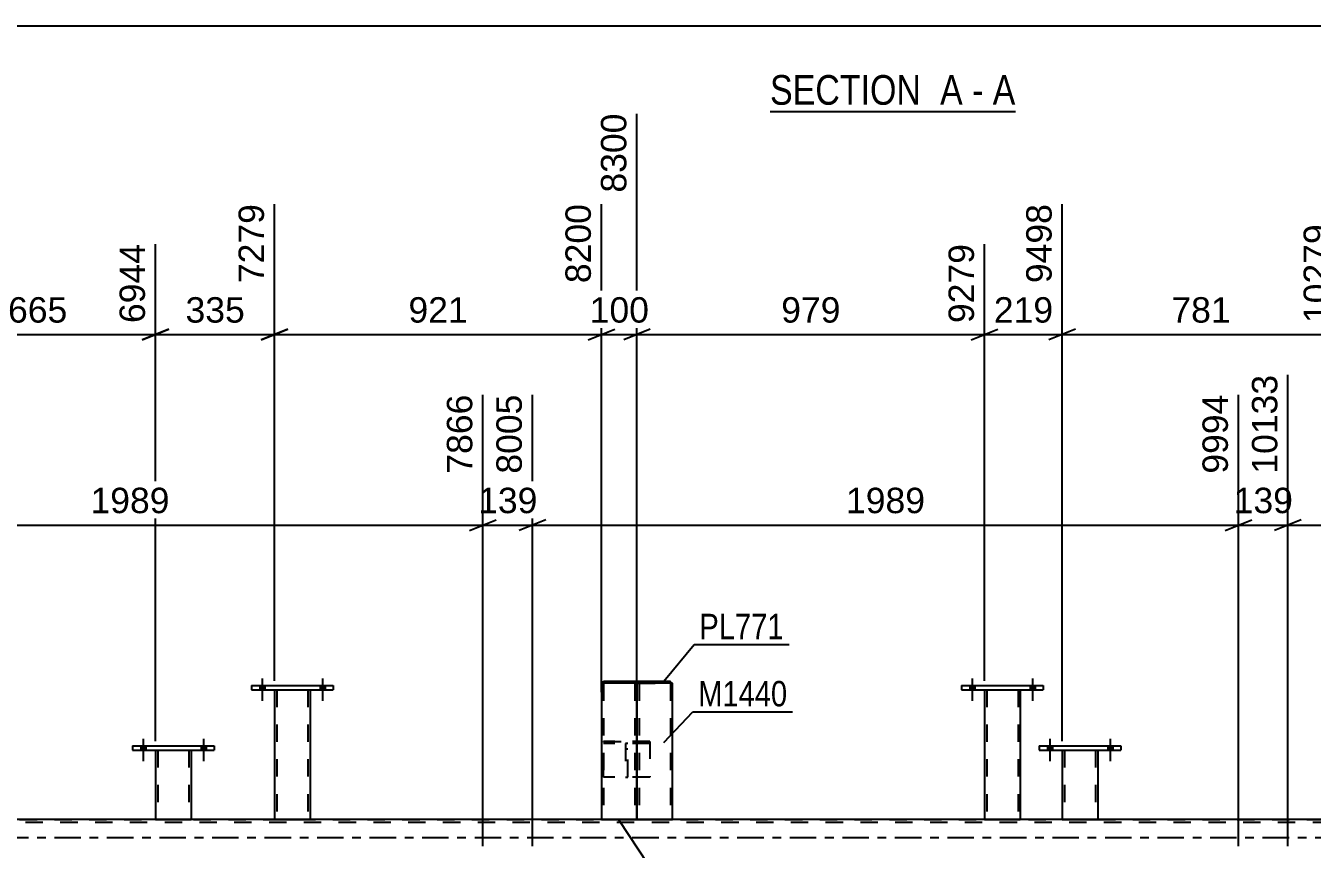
# Model space of a CAD drawing. Header units: millimetres. Extents: x -36 to 805, y -409 to 185.
# Drawn here: x 263.1 to 408.1, y -1.3 to 91.5 of the extents above; entities that cross this region are included whole.
import ezdxf

# ---------------------------------------------------------------- set-up
doc = ezdxf.new("R2010")
doc.units = ezdxf.units.MM
doc.linetypes.add('DXK_LINE_DOT2', pattern=[3.9198, 1.9599, -1.9599])
doc.linetypes.add('DXK_LINE_DOT3', pattern=[5.9187, 2.979, -0.9799, 0.9799, -0.9799])
doc.styles.add('Arial', font='ARIAL.TTF', dxfattribs={"height": 0.2})
doc.styles.add('Arial Narrow', font='ARIALN.TTF', dxfattribs={"height": 0.2})

# ---------------------------------------------------------------- blocks, each defined once
blk = doc.blocks.new('Unknown-203724355-11 - 2525')
at = {"color": 6, "linetype": 'Continuous'}
blk.add_line((346.97, 81.8), (374.62, 81.8), dxfattribs=at)
at = {"color": 0, "linetype": 'Continuous'}
for points in [[(365.08, 82.55), (365.08, 86.05), (346.97, 86.05), (346.97, 82.55)], [(368.69, 82.55), (368.69, 86.05), (366.13, 86.05), (366.13, 82.55)], [(371.01, 82.55), (371.01, 86.05), (369.74, 86.05), (369.74, 82.55)], [(374.62, 82.55), (374.62, 86.05), (372.06, 86.05), (372.06, 82.55)]]:
    blk.add_wipeout(points, dxfattribs=at)
at = {"color": 7, "linetype": 'Continuous', "style": 'Arial Narrow'}
for s, p in [('SECTION ', (346.97, 82.55)), ('A', (366.13, 82.55)), ('A', (372.06, 82.55)), ('-', (369.74, 82.55))]:
    blk.add_text(s, height=3.34, dxfattribs=at).set_placement(p)
blk = doc.blocks.new('Part-203724355-4300 - 3772')
at = {"color": 2, "linetype": 'Continuous'}
for p, q in [((277.74, 9.84), (277.74, 2)), ((281.74, 9.84), (281.74, 2)), ((277.74, 2), (281.74, 2))]:
    blk.add_line(p, q, dxfattribs=at)
at = {"color": 7, "linetype": 'DXK_LINE_DOT2'}
for p, q in [((277.74, 9.84), (281.74, 9.84)), ((277.98, 9.84), (277.98, 2)), ((281.5, 9.84), (281.5, 2)), ((281.45, 2), (281.48, 2)), ((281.45, 2), (281.48, 2)), ((281.48, 2), (281.5, 2)), ((281.48, 2), (281.5, 2))]:
    blk.add_line(p, q, dxfattribs=at)
blk = doc.blocks.new('Part-203724355-3794 - 3772')
at = {"color": 2, "linetype": 'Continuous'}
for p, q in [((331.98, 17.36), (331.98, 2)), ((335.98, 17.36), (332.06, 17.36)), ((335.98, 2), (335.98, 17.36)), ((331.98, 2), (335.98, 2))]:
    blk.add_line(p, q, dxfattribs=at)
at = {"color": 7, "linetype": 'DXK_LINE_DOT2'}
for p, q in [((331.98, 17.36), (331.98, 17.36)), ((331.98, 17.36), (331.98, 17.36)), ((332.02, 17.36), (331.98, 17.36)), ((331.98, 17.36), (332.02, 17.36)), ((332.06, 17.36), (332.02, 17.36)), ((332.02, 17.36), (332.06, 17.36)), ((332.22, 17.36), (332.22, 2)), ((335.73, 17.36), (335.74, 17.36)), ((335.74, 17.36), (335.74, 2)), ((335.72, 2), (335.68, 2)), ((335.72, 2), (335.68, 2)), ((335.74, 2), (335.72, 2)), ((335.72, 2), (335.74, 2))]:
    blk.add_line(p, q, dxfattribs=at)
blk = doc.blocks.new('Part-203724355-4407 - 3772')
at = {"color": 2, "linetype": 'Continuous'}
for p, q in [((328.22, 17.36), (328.22, 17.6)), ((328.22, 17.6), (335.74, 17.6)), ((335.74, 17.36), (335.74, 17.6)), ((332.06, 17.36), (331.91, 17.36))]:
    blk.add_line(p, q, dxfattribs=at)
at = {"color": 7, "linetype": 'DXK_LINE_DOT2'}
for p, q in [((331.91, 17.36), (328.22, 17.36)), ((332.06, 17.36), (335.74, 17.36))]:
    blk.add_line(p, q, dxfattribs=at)
blk = doc.blocks.new('Part-203724355-4391 - 3772')
at = {"color": 7, "linetype": 'DXK_LINE_DOT2'}
for p, q in [((330.94, 10.56), (330.7, 10.56)), ((330.7, 10.56), (330.7, 6.8)), ((330.94, 10.56), (330.7, 10.56)), ((330.94, 6.8), (330.94, 10.56)), ((330.7, 9.96), (330.94, 9.96)), ((330.7, 6.8), (330.94, 6.8))]:
    blk.add_line(p, q, dxfattribs=at)
blk = doc.blocks.new('Part-203724355-4037 - 3772')
at = {"color": 7, "linetype": 'DXK_LINE_DOT2'}
for p, q in [((715.82, 1.68), (0, 1.68)), ((54.67, 2), (715.82, 2)), ((295.15, 2), (294.67, 2)), ((335.98, 2), (335.84, 2)), ((375.15, 2), (374.67, 2))]:
    blk.add_line(p, q, dxfattribs=at)
at = {"color": 2, "linetype": 'Continuous'}
for p, q in [((294.67, 2), (255.15, 2)), ((335.84, 2), (295.15, 2)), ((374.67, 2), (335.98, 2)), ((414.67, 2), (375.15, 2))]:
    blk.add_line(p, q, dxfattribs=at)
at = {"color": 7, "linetype": 'DXK_LINE_DOT3'}
blk.add_line((0, 0), (715.82, 0), dxfattribs=at)
blk = doc.blocks.new('Part-203724355-4059 - 3772')
at = {"color": 2, "linetype": 'Continuous'}
for p, q in [((275.14, 10.32), (275.14, 9.84)), ((275.14, 10.32), (284.34, 10.32)), ((284.34, 10.32), (284.34, 9.84)), ((275.14, 9.84), (284.34, 9.84))]:
    blk.add_line(p, q, dxfattribs=at)
blk = doc.blocks.new('Part-203724355-4064 - 3772')
at = {"color": 2, "linetype": 'Continuous'}
for p, q in [((291.15, 16.64), (291.15, 2)), ((295.15, 16.64), (295.15, 2)), ((291.15, 2), (295.15, 2))]:
    blk.add_line(p, q, dxfattribs=at)
at = {"color": 7, "linetype": 'DXK_LINE_DOT2'}
for p, q in [((291.15, 16.64), (295.15, 16.64)), ((291.39, 16.64), (291.39, 2)), ((294.91, 16.64), (294.91, 2)), ((294.89, 2), (294.85, 2)), ((294.89, 2), (294.91, 2))]:
    blk.add_line(p, q, dxfattribs=at)
blk = doc.blocks.new('Part-203724355-4069 - 3772')
at = {"color": 2, "linetype": 'Continuous'}
for p, q in [((288.55, 17.12), (288.55, 16.64)), ((288.55, 17.12), (297.75, 17.12)), ((288.55, 16.64), (297.75, 16.64)), ((297.75, 17.12), (297.75, 16.64))]:
    blk.add_line(p, q, dxfattribs=at)
blk = doc.blocks.new('Part-203724355-4074 - 3772')
at = {"color": 2, "linetype": 'Continuous'}
for p, q in [((371.15, 16.64), (371.15, 2)), ((375.15, 16.64), (375.15, 2)), ((371.15, 2), (375.15, 2))]:
    blk.add_line(p, q, dxfattribs=at)
at = {"color": 7, "linetype": 'DXK_LINE_DOT2'}
for p, q in [((371.15, 16.64), (375.15, 16.64)), ((371.39, 16.64), (371.39, 2)), ((374.91, 16.64), (374.91, 2)), ((374.89, 2), (374.85, 2)), ((374.89, 2), (374.91, 2))]:
    blk.add_line(p, q, dxfattribs=at)
blk = doc.blocks.new('Part-203724355-4079 - 3772')
at = {"color": 2, "linetype": 'Continuous'}
for p, q in [((368.55, 17.12), (368.55, 16.64)), ((368.55, 17.12), (377.75, 17.12)), ((368.55, 16.64), (377.75, 16.64)), ((377.75, 17.12), (377.75, 16.64))]:
    blk.add_line(p, q, dxfattribs=at)
blk = doc.blocks.new('Part-203724355-4222 - 3772')
at = {"color": 2, "linetype": 'Continuous'}
for p, q in [((379.9, 9.84), (379.9, 2)), ((383.9, 9.84), (383.9, 2)), ((379.9, 2), (383.9, 2))]:
    blk.add_line(p, q, dxfattribs=at)
at = {"color": 7, "linetype": 'DXK_LINE_DOT2'}
for p, q in [((379.9, 9.84), (383.9, 9.84)), ((380.14, 9.84), (380.14, 2)), ((383.66, 9.84), (383.66, 2)), ((383.65, 2), (383.61, 2)), ((383.61, 2), (383.65, 2)), ((383.66, 2), (383.65, 2)), ((383.65, 2), (383.66, 2))]:
    blk.add_line(p, q, dxfattribs=at)
blk = doc.blocks.new('Part-203724355-4356 - 3772')
at = {"color": 2, "linetype": 'Continuous'}
for p, q in [((331.91, 17.36), (327.98, 17.36)), ((327.98, 17.36), (327.98, 2)), ((331.98, 2), (331.98, 17.36)), ((327.98, 2), (331.98, 2))]:
    blk.add_line(p, q, dxfattribs=at)
at = {"color": 7, "linetype": 'DXK_LINE_DOT2'}
for p, q in [((328.22, 17.36), (328.22, 2)), ((331.73, 17.36), (331.74, 17.36)), ((331.74, 17.36), (331.74, 2)), ((331.95, 17.36), (331.91, 17.36)), ((331.95, 17.36), (331.91, 17.36)), ((331.98, 17.36), (331.95, 17.36)), ((331.95, 17.36), (331.98, 17.36)), ((331.72, 2), (331.69, 2)), ((331.72, 2), (331.69, 2)), ((331.74, 2), (331.72, 2)), ((331.72, 2), (331.74, 2))]:
    blk.add_line(p, q, dxfattribs=at)
blk = doc.blocks.new('Part-203724355-4227 - 3772')
at = {"color": 2, "linetype": 'Continuous'}
for p, q in [((377.3, 10.32), (377.3, 9.84)), ((377.3, 10.32), (386.5, 10.32)), ((386.5, 10.32), (386.5, 9.84)), ((377.3, 9.84), (386.5, 9.84))]:
    blk.add_line(p, q, dxfattribs=at)
blk = doc.blocks.new('Part-203724355-4406 - 3772')
at = {"color": 7, "linetype": 'DXK_LINE_DOT2'}
for p, q in [((333.42, 10.8), (328.22, 10.8)), ((328.22, 6.8), (328.22, 10.8)), ((328.22, 10.8), (333.42, 10.8)), ((333.42, 10.56), (328.22, 10.56)), ((333.42, 10.56), (328.22, 10.56)), ((333.42, 10.8), (333.42, 6.8)), ((333.42, 6.8), (328.22, 6.8))]:
    blk.add_line(p, q, dxfattribs=at)
blk = doc.blocks.new('Bolt-203724355-4301 - 3772')
at = {"linetype": 'Continuous'}
for points in [[(276.06, 9.84), (276.62, 9.84), (276.62, 10.32), (276.06, 10.32)], [(276.06, 9.84), (276.62, 9.84), (276.62, 10.32), (276.06, 10.32)], [(282.86, 9.84), (283.42, 9.84), (283.42, 10.32), (282.86, 10.32)], [(282.86, 9.84), (283.42, 9.84), (283.42, 10.32), (282.86, 10.32)]]:
    blk.add_hatch(color=1, dxfattribs=at).paths.add_polyline_path(points)
at = {"color": 1, "linetype": 'Continuous'}
for p, q in [((276.06, 10.32), (276.06, 9.84)), ((276.06, 10.32), (276.06, 9.84)), ((276.34, 11.12), (276.34, 8.6)), ((276.34, 11.12), (276.34, 8.6)), ((276.62, 10.32), (276.62, 9.84)), ((276.62, 10.32), (276.62, 9.84)), ((282.86, 10.32), (282.86, 9.84)), ((282.86, 10.32), (282.86, 9.84)), ((283.14, 11.12), (283.14, 8.6)), ((283.14, 11.12), (283.14, 8.6)), ((283.42, 10.32), (283.42, 9.84)), ((283.42, 10.32), (283.42, 9.84))]:
    blk.add_line(p, q, dxfattribs=at)
blk = doc.blocks.new('Bolt-203724355-4302 - 3772')
at = {"linetype": 'Continuous'}
for points in [[(289.47, 16.64), (290.03, 16.64), (290.03, 17.12), (289.47, 17.12)], [(289.47, 16.64), (290.03, 16.64), (290.03, 17.12), (289.47, 17.12)], [(296.27, 16.64), (296.83, 16.64), (296.83, 17.12), (296.27, 17.12)], [(296.27, 16.64), (296.83, 16.64), (296.83, 17.12), (296.27, 17.12)]]:
    blk.add_hatch(color=1, dxfattribs=at).paths.add_polyline_path(points)
at = {"color": 1, "linetype": 'Continuous'}
for p, q in [((289.75, 17.92), (289.75, 15.4)), ((289.75, 17.92), (289.75, 15.4)), ((296.55, 17.92), (296.55, 15.4)), ((296.55, 17.92), (296.55, 15.4)), ((289.47, 17.12), (289.47, 16.64)), ((289.47, 17.12), (289.47, 16.64)), ((290.03, 17.12), (290.03, 16.64)), ((290.03, 17.12), (290.03, 16.64)), ((296.27, 17.12), (296.27, 16.64)), ((296.27, 17.12), (296.27, 16.64)), ((296.83, 17.12), (296.83, 16.64)), ((296.83, 17.12), (296.83, 16.64))]:
    blk.add_line(p, q, dxfattribs=at)
blk = doc.blocks.new('Bolt-203724355-4303 - 3772')
at = {"linetype": 'Continuous'}
for points in [[(369.47, 16.64), (370.03, 16.64), (370.03, 17.12), (369.47, 17.12)], [(369.47, 16.64), (370.03, 16.64), (370.03, 17.12), (369.47, 17.12)], [(376.27, 16.64), (376.83, 16.64), (376.83, 17.12), (376.27, 17.12)], [(376.27, 16.64), (376.83, 16.64), (376.83, 17.12), (376.27, 17.12)]]:
    blk.add_hatch(color=1, dxfattribs=at).paths.add_polyline_path(points)
at = {"color": 1, "linetype": 'Continuous'}
for p, q in [((369.75, 17.92), (369.75, 15.4)), ((369.75, 17.92), (369.75, 15.4)), ((376.55, 17.92), (376.55, 15.4)), ((376.55, 17.92), (376.55, 15.4)), ((369.47, 17.12), (369.47, 16.64)), ((369.47, 17.12), (369.47, 16.64)), ((370.03, 17.12), (370.03, 16.64)), ((370.03, 17.12), (370.03, 16.64)), ((376.27, 17.12), (376.27, 16.64)), ((376.27, 17.12), (376.27, 16.64)), ((376.83, 17.12), (376.83, 16.64)), ((376.83, 17.12), (376.83, 16.64))]:
    blk.add_line(p, q, dxfattribs=at)
blk = doc.blocks.new('Bolt-203724355-4304 - 3772')
at = {"linetype": 'Continuous'}
for points in [[(378.22, 9.84), (378.78, 9.84), (378.78, 10.32), (378.22, 10.32)], [(378.22, 9.84), (378.78, 9.84), (378.78, 10.32), (378.22, 10.32)], [(385.02, 9.84), (385.58, 9.84), (385.58, 10.32), (385.02, 10.32)], [(385.02, 9.84), (385.58, 9.84), (385.58, 10.32), (385.02, 10.32)]]:
    blk.add_hatch(color=1, dxfattribs=at).paths.add_polyline_path(points)
at = {"color": 1, "linetype": 'Continuous'}
for p, q in [((378.22, 10.32), (378.22, 9.84)), ((378.22, 10.32), (378.22, 9.84)), ((378.5, 11.12), (378.5, 8.6)), ((378.5, 11.12), (378.5, 8.6)), ((378.78, 10.32), (378.78, 9.84)), ((378.78, 10.32), (378.78, 9.84)), ((385.02, 10.32), (385.02, 9.84)), ((385.02, 10.32), (385.02, 9.84)), ((385.3, 11.12), (385.3, 8.6)), ((385.3, 11.12), (385.3, 8.6)), ((385.58, 10.32), (385.58, 9.84)), ((385.58, 10.32), (385.58, 9.84))]:
    blk.add_line(p, q, dxfattribs=at)
blk = doc.blocks.new('StraightDimension-203724355-3742 - 2525')
at = {"color": 7, "linetype": 'Continuous'}
blk.add_line((-0.18, 91.45), (716.92, 91.45), dxfattribs=at)
blk = doc.blocks.new('StraightDimension-203724355-22141 - 3772')
at = {"color": 7, "linetype": 'Continuous'}
for p, q in [((405.33, -1), (405.33, 52.1)), ((399.76, -1), (399.76, 49.88)), ((398.26, 34.58), (401.26, 35.78)), ((399.76, 35.18), (405.33, 35.18)), ((406.83, 35.78), (403.83, 34.58))]:
    blk.add_line(p, q, dxfattribs=at)
at = {"color": 0}
blk.add_wipeout([(406.48, 35.93), (406.48, 40.13), (398.61, 40.13), (398.61, 35.93)], dxfattribs=at)
at = {"color": 3, "style": 'Arial'}
blk.add_text('139', height=2.865, dxfattribs=at).set_placement((399.21, 36.53))
at = {"color": 0, "linetype": 'Continuous'}
blk.add_wipeout([(404.73, 52.7), (400.53, 52.7), (400.53, 40.38), (404.73, 40.38)], dxfattribs=at)
at = {"color": 3, "linetype": 'Continuous', "style": 'Arial'}
blk.add_text('10133', height=2.865, rotation=90.0002, dxfattribs=at).set_placement((404.13, 40.98))
blk = doc.blocks.new('StraightDimension-203724355-33104 - 3772')
at = {"color": 7, "linetype": 'Continuous'}
for p, q in [((379.9, 10.84), (379.9, 71.34)), ((411.15, 17.64), (411.15, 69.07)), ((381.4, 57.25), (378.4, 56.05)), ((379.9, 56.65), (411.15, 56.65)), ((409.65, 56.05), (412.65, 57.25))]:
    blk.add_line(p, q, dxfattribs=at)
at = {"color": 0}
blk.add_wipeout([(399.46, 57.4), (399.46, 61.6), (391.59, 61.6), (391.59, 57.4)], dxfattribs=at)
at = {"color": 3, "style": 'Arial'}
blk.add_text('781', height=2.865, dxfattribs=at).set_placement((392.19, 58))
at = {"color": 0, "linetype": 'Continuous'}
blk.add_wipeout([(410.55, 69.67), (406.35, 69.67), (406.35, 57.35), (410.55, 57.35)], dxfattribs=at)
at = {"color": 3, "linetype": 'Continuous', "style": 'Arial'}
blk.add_text('10279', height=2.865, rotation=90.0002, dxfattribs=at).set_placement((409.95, 57.95))
blk = doc.blocks.new('StraightDimension-203724355-33106 - 3772')
at = {"color": 7, "linetype": 'Continuous'}
for p, q in [((331.98, 17.36), (331.98, 81.54)), ((371.15, 17.64), (371.15, 66.84)), ((333.48, 57.25), (330.48, 56.05)), ((331.98, 56.65), (371.15, 56.65)), ((369.65, 56.05), (372.65, 57.25))]:
    blk.add_line(p, q, dxfattribs=at)
at = {"color": 0}
blk.add_wipeout([(355.5, 57.4), (355.5, 61.6), (347.63, 61.6), (347.63, 57.4)], dxfattribs=at)
at = {"color": 3, "style": 'Arial'}
blk.add_text('979', height=2.865, dxfattribs=at).set_placement((348.23, 58))
at = {"color": 0, "linetype": 'Continuous'}
blk.add_wipeout([(370.55, 67.44), (366.35, 67.44), (366.35, 57.35), (370.55, 57.35)], dxfattribs=at)
at = {"color": 3, "linetype": 'Continuous', "style": 'Arial'}
blk.add_text('9279', height=2.865, rotation=90.0002, dxfattribs=at).set_placement((369.95, 57.95))
blk = doc.blocks.new('StraightDimension-203724355-33108 - 3772')
at = {"color": 7, "linetype": 'Continuous'}
for p, q in [((291.15, 17.64), (291.15, 71.34)), ((327.98, 16.38), (327.98, 71.34)), ((292.65, 57.25), (289.65, 56.05)), ((291.15, 56.65), (327.98, 56.65)), ((326.48, 56.05), (329.48, 57.25))]:
    blk.add_line(p, q, dxfattribs=at)
at = {"color": 0}
blk.add_wipeout([(313.5, 57.4), (313.5, 61.6), (305.63, 61.6), (305.63, 57.4)], dxfattribs=at)
at = {"color": 3, "style": 'Arial'}
blk.add_text('921', height=2.865, dxfattribs=at).set_placement((306.23, 58))
at = {"color": 0, "linetype": 'Continuous'}
blk.add_wipeout([(327.38, 71.94), (323.18, 71.94), (323.18, 61.85), (327.38, 61.85)], dxfattribs=at)
at = {"color": 3, "linetype": 'Continuous', "style": 'Arial'}
blk.add_text('8200', height=2.865, rotation=90.0002, dxfattribs=at).set_placement((326.78, 62.45))
blk = doc.blocks.new('StraightDimension-203724355-33107 - 3772')
at = {"color": 7, "linetype": 'Continuous'}
for p, q in [((331.98, 17.36), (331.98, 81.54)), ((327.98, 16.38), (327.98, 71.34)), ((326.48, 56.05), (329.48, 57.25)), ((327.98, 56.65), (331.98, 56.65)), ((333.48, 57.25), (330.48, 56.05))]:
    blk.add_line(p, q, dxfattribs=at)
at = {"color": 0, "linetype": 'Continuous'}
blk.add_wipeout([(331.38, 82.14), (327.18, 82.14), (327.18, 72.05), (331.38, 72.05)], dxfattribs=at)
at = {"color": 0}
blk.add_wipeout([(333.92, 57.4), (333.92, 61.6), (326.05, 61.6), (326.05, 57.4)], dxfattribs=at)
at = {"color": 3, "linetype": 'Continuous', "style": 'Arial'}
blk.add_text('8300', height=2.865, rotation=90.0002, dxfattribs=at).set_placement((330.78, 72.65))
at = {"color": 3, "style": 'Arial'}
blk.add_text('100', height=2.865, dxfattribs=at).set_placement((326.65, 58))
blk = doc.blocks.new('StraightDimension-203724355-33110 - 3772')
at = {"color": 7, "linetype": 'Continuous'}
for p, q in [((251.15, 17.64), (251.15, 66.84)), ((277.74, 10.84), (277.74, 66.84)), ((252.65, 57.25), (249.65, 56.05)), ((251.15, 56.65), (277.74, 56.65)), ((276.24, 56.05), (279.24, 57.25))]:
    blk.add_line(p, q, dxfattribs=at)
at = {"color": 0}
blk.add_wipeout([(268.38, 57.4), (268.38, 61.6), (260.51, 61.6), (260.51, 57.4)], dxfattribs=at)
at = {"color": 3, "style": 'Arial'}
blk.add_text('665', height=2.865, dxfattribs=at).set_placement((261.11, 58))
at = {"color": 0, "linetype": 'Continuous'}
blk.add_wipeout([(277.14, 67.44), (272.94, 67.44), (272.94, 57.35), (277.14, 57.35)], dxfattribs=at)
at = {"color": 3, "linetype": 'Continuous', "style": 'Arial'}
blk.add_text('6944', height=2.865, rotation=90.0002, dxfattribs=at).set_placement((276.54, 57.95))
blk = doc.blocks.new('StraightDimension-203724355-33105 - 3772')
at = {"color": 7, "linetype": 'Continuous'}
for p, q in [((379.9, 10.84), (379.9, 71.34)), ((371.15, 17.64), (371.15, 66.84)), ((369.65, 56.05), (372.65, 57.25)), ((371.15, 56.65), (379.9, 56.65)), ((381.4, 57.25), (378.4, 56.05))]:
    blk.add_line(p, q, dxfattribs=at)
at = {"color": 0}
blk.add_wipeout([(379.46, 57.4), (379.46, 61.6), (371.59, 61.6), (371.59, 57.4)], dxfattribs=at)
at = {"color": 3, "style": 'Arial'}
blk.add_text('219', height=2.865, dxfattribs=at).set_placement((372.19, 58))
at = {"color": 0, "linetype": 'Continuous'}
blk.add_wipeout([(379.3, 71.94), (375.1, 71.94), (375.1, 61.85), (379.3, 61.85)], dxfattribs=at)
at = {"color": 3, "linetype": 'Continuous', "style": 'Arial'}
blk.add_text('9498', height=2.865, rotation=90.0002, dxfattribs=at).set_placement((378.7, 62.45))
blk = doc.blocks.new('StraightDimension-203724355-33109 - 3772')
at = {"color": 7, "linetype": 'Continuous'}
for p, q in [((291.15, 17.64), (291.15, 71.34)), ((277.74, 10.84), (277.74, 66.84)), ((279.24, 57.25), (276.24, 56.05)), ((277.74, 56.65), (291.15, 56.65)), ((289.65, 56.05), (292.65, 57.25))]:
    blk.add_line(p, q, dxfattribs=at)
at = {"color": 0}
blk.add_wipeout([(288.38, 57.4), (288.38, 61.6), (280.51, 61.6), (280.51, 57.4)], dxfattribs=at)
at = {"color": 3, "style": 'Arial'}
blk.add_text('335', height=2.865, dxfattribs=at).set_placement((281.11, 58))
at = {"color": 0, "linetype": 'Continuous'}
blk.add_wipeout([(290.55, 71.94), (286.35, 71.94), (286.35, 61.85), (290.55, 61.85)], dxfattribs=at)
at = {"color": 3, "linetype": 'Continuous', "style": 'Arial'}
blk.add_text('7279', height=2.865, rotation=90.0002, dxfattribs=at).set_placement((289.95, 62.45))
blk = doc.blocks.new('StraightDimension-203724355-22140 - 3772')
at = {"color": 7, "linetype": 'Continuous'}
for p, q in [((405.33, -1), (405.33, 52.1)), ((484.89, -1), (484.89, 52.1)), ((406.83, 35.78), (403.83, 34.58)), ((405.33, 35.18), (484.89, 35.18)), ((483.39, 34.58), (486.39, 35.78))]:
    blk.add_line(p, q, dxfattribs=at)
at = {"color": 0}
blk.add_wipeout([(450.16, 35.93), (450.16, 40.13), (440.07, 40.13), (440.07, 35.93)], dxfattribs=at)
at = {"color": 3, "style": 'Arial'}
blk.add_text('1989', height=2.865, dxfattribs=at).set_placement((440.67, 36.53))
at = {"color": 0, "linetype": 'Continuous'}
blk.add_wipeout([(484.29, 52.7), (480.09, 52.7), (480.09, 40.38), (484.29, 40.38)], dxfattribs=at)
at = {"color": 3, "linetype": 'Continuous', "style": 'Arial'}
blk.add_text('12122', height=2.865, rotation=90.0002, dxfattribs=at).set_placement((483.69, 40.98))
blk = doc.blocks.new('StraightDimension-203724355-22142 - 3772')
at = {"color": 7, "linetype": 'Continuous'}
for p, q in [((320.2, -1), (320.2, 49.88)), ((399.76, -1), (399.76, 49.88)), ((321.7, 35.78), (318.7, 34.58)), ((320.2, 35.18), (399.76, 35.18)), ((398.26, 34.58), (401.26, 35.78))]:
    blk.add_line(p, q, dxfattribs=at)
at = {"color": 0}
blk.add_wipeout([(365.03, 35.93), (365.03, 40.13), (354.93, 40.13), (354.93, 35.93)], dxfattribs=at)
at = {"color": 3, "style": 'Arial'}
blk.add_text('1989', height=2.865, dxfattribs=at).set_placement((355.53, 36.53))
at = {"color": 0, "linetype": 'Continuous'}
blk.add_wipeout([(399.16, 50.48), (394.96, 50.48), (394.96, 40.38), (399.16, 40.38)], dxfattribs=at)
at = {"color": 3, "linetype": 'Continuous', "style": 'Arial'}
blk.add_text('9994', height=2.865, rotation=90.0002, dxfattribs=at).set_placement((398.56, 40.98))
blk = doc.blocks.new('StraightDimension-203724355-22143 - 3772')
at = {"color": 7, "linetype": 'Continuous'}
for p, q in [((314.62, -1), (314.62, 49.88)), ((320.2, -1), (320.2, 49.88)), ((313.12, 34.58), (316.12, 35.78)), ((314.62, 35.18), (320.2, 35.18)), ((321.7, 35.78), (318.7, 34.58))]:
    blk.add_line(p, q, dxfattribs=at)
at = {"color": 0}
blk.add_wipeout([(321.35, 35.93), (321.35, 40.13), (313.48, 40.13), (313.48, 35.93)], dxfattribs=at)
at = {"color": 3, "style": 'Arial'}
blk.add_text('139', height=2.865, dxfattribs=at).set_placement((314.08, 36.53))
at = {"color": 0, "linetype": 'Continuous'}
blk.add_wipeout([(319.6, 50.48), (315.4, 50.48), (315.4, 40.38), (319.6, 40.38)], dxfattribs=at)
at = {"color": 3, "linetype": 'Continuous', "style": 'Arial'}
blk.add_text('8005', height=2.865, rotation=90.0002, dxfattribs=at).set_placement((319, 40.98))
blk = doc.blocks.new('StraightDimension-203724355-22144 - 3772')
at = {"color": 7, "linetype": 'Continuous'}
for p, q in [((235.07, -1), (235.07, 49.88)), ((314.62, -1), (314.62, 49.88)), ((236.57, 35.78), (233.57, 34.58)), ((235.07, 35.18), (314.62, 35.18)), ((313.12, 34.58), (316.12, 35.78))]:
    blk.add_line(p, q, dxfattribs=at)
at = {"color": 0}
blk.add_wipeout([(279.89, 35.93), (279.89, 40.13), (269.8, 40.13), (269.8, 35.93)], dxfattribs=at)
at = {"color": 3, "style": 'Arial'}
blk.add_text('1989', height=2.865, dxfattribs=at).set_placement((270.4, 36.53))
at = {"color": 0, "linetype": 'Continuous'}
blk.add_wipeout([(314.02, 50.48), (309.82, 50.48), (309.82, 40.38), (314.02, 40.38)], dxfattribs=at)
at = {"color": 3, "linetype": 'Continuous', "style": 'Arial'}
blk.add_text('7866', height=2.865, rotation=90.0002, dxfattribs=at).set_placement((313.42, 40.98))
blk = doc.blocks.new('Mark-203724355-20797 - 3772')
at = {"color": 0}
blk.add_wipeout([(348.51, 22.33), (348.51, 25.33), (339.01, 25.33), (339.01, 22.33)], dxfattribs=at)
blk.add_wipeout([(348.51, 22.33), (348.51, 25.33), (339.01, 25.33), (339.01, 22.33)], dxfattribs=at)
at = {"color": 30, "linetype": 'Continuous'}
for p, q in [((335.01, 17.6), (338.41, 21.73)), ((338.41, 21.73), (349.11, 21.73))]:
    blk.add_line(p, q, dxfattribs=at)
at = {"color": 3, "style": 'Arial Narrow'}
blk.add_text('PL771', height=2.863, dxfattribs=at).set_placement((339.01, 22.33))
blk = doc.blocks.new('Mark-203724355-20647 - 3772')
at = {"color": 0}
blk.add_wipeout([(348.92, 14.76), (348.92, 17.76), (338.87, 17.76), (338.87, 14.76)], dxfattribs=at)
blk.add_wipeout([(348.92, 14.76), (348.92, 17.76), (338.87, 17.76), (338.87, 14.76)], dxfattribs=at)
at = {"color": 30, "linetype": 'Continuous'}
for p, q in [((335.02, 10.68), (338.27, 14.16)), ((338.27, 14.16), (349.52, 14.16))]:
    blk.add_line(p, q, dxfattribs=at)
at = {"color": 3, "style": 'Arial Narrow'}
blk.add_text('M1440', height=2.863, dxfattribs=at).set_placement((338.87, 14.76))
blk = doc.blocks.new('Mark-203724355-20776 - 3772')
at = {"color": 0}
blk.add_wipeout([(346.62, -6.56), (346.62, -3.56), (336.56, -3.56), (336.56, -6.56)], dxfattribs=at)
blk.add_wipeout([(346.62, -6.56), (346.62, -3.56), (336.56, -3.56), (336.56, -6.56)], dxfattribs=at)
at = {"color": 30, "linetype": 'Continuous'}
for p, q in [((329.88, 2), (335.96, -7.16)), ((335.96, -7.16), (347.22, -7.16))]:
    blk.add_line(p, q, dxfattribs=at)
at = {"color": 3, "style": 'Arial Narrow'}
blk.add_text('M1440', height=2.863, dxfattribs=at).set_placement((336.56, -6.56))

msp = doc.modelspace()

# ---------------------------------------------------------------- block references
for name in ['StraightDimension-203724355-3742 - 2525', 'Unknown-203724355-11 - 2525', 'Bolt-203724355-4302 - 3772', 'Part-203724355-4407 - 3772', 'Bolt-203724355-4303 - 3772', 'Part-203724355-4069 - 3772', 'Part-203724355-4064 - 3772', 'Part-203724355-4356 - 3772', 'Part-203724355-3794 - 3772', 'Part-203724355-4079 - 3772', 'Part-203724355-4074 - 3772', 'Part-203724355-4059 - 3772', 'Bolt-203724355-4301 - 3772', 'Part-203724355-4406 - 3772', 'Part-203724355-4391 - 3772', 'Part-203724355-4227 - 3772', 'Bolt-203724355-4304 - 3772', 'Part-203724355-4300 - 3772', 'Part-203724355-4222 - 3772', 'Part-203724355-4037 - 3772']:
    msp.add_blockref(name, (0, 0))

# ---------------------------------------------------------------- next in the draw order: block references
for name in ['StraightDimension-203724355-33106 - 3772', 'StraightDimension-203724355-33108 - 3772', 'StraightDimension-203724355-33110 - 3772', 'StraightDimension-203724355-22141 - 3772']:
    msp.add_blockref(name, (0, 0))

# ---------------------------------------------------------------- next in the draw order: block references
for name in ['StraightDimension-203724355-33107 - 3772', 'StraightDimension-203724355-33109 - 3772', 'StraightDimension-203724355-33104 - 3772']:
    msp.add_blockref(name, (0, 0))

# ---------------------------------------------------------------- next in the draw order: block references
for name in ['StraightDimension-203724355-33105 - 3772', 'StraightDimension-203724355-22140 - 3772']:
    msp.add_blockref(name, (0, 0))

# ---------------------------------------------------------------- next in the draw order: block references
msp.add_blockref('StraightDimension-203724355-22142 - 3772', (0, 0))

# ---------------------------------------------------------------- next in the draw order: block references
for name in ['StraightDimension-203724355-22143 - 3772', 'Mark-203724355-20797 - 3772', 'Mark-203724355-20776 - 3772']:
    msp.add_blockref(name, (0, 0))

# ---------------------------------------------------------------- next in the draw order: block references
for name in ['StraightDimension-203724355-22144 - 3772', 'Mark-203724355-20647 - 3772']:
    msp.add_blockref(name, (0, 0))

doc.saveas('drawing.dxf')
